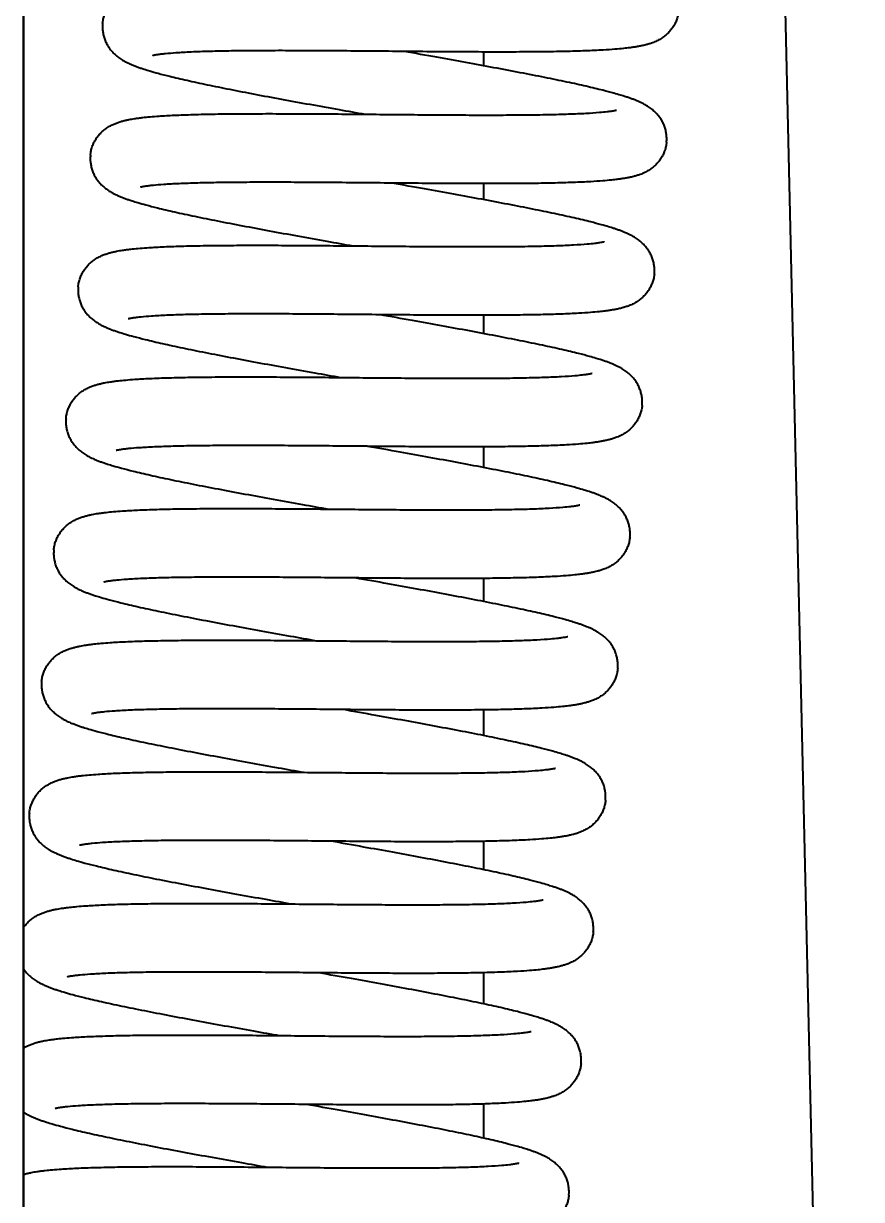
# Model space of a CAD drawing. Header units: millimetres. Extents: x 30271 to 35001, y 5679 to 9007.
# Drawn here: x 34851 to 34984.1, y 7902.4 to 8089.2 of the extents above; entities that cross this region are included whole.
import ezdxf

# ---------------------------------------------------------------- set-up
doc = ezdxf.new("R2010")
doc.units = ezdxf.units.MM
doc.linetypes.add('K5LT_BASIC', pattern=[0])

msp = doc.modelspace()

# ---------------------------------------------------------------- linework, layer by layer
at = {"color": 5, "linetype": 'K5LT_BASIC', "lineweight": 40, "ltscale": 0.5}
for p, q in [((34851.013, 8528.837), (34851.013, 7885.278)), ((34851.013, 7885.278), (34851.013, 8528.837)), ((34968.616, 8239.103), (34984.128, 7562.644)), ((34924.128, 8082.461), (34924.128, 8084.655)), ((34924.128, 8061.191), (34924.128, 8063.741)), ((34924.128, 8039.917), (34924.128, 8042.831)), ((34924.128, 8018.637), (34924.128, 8021.927)), ((34924.128, 7997.35), (34924.128, 8001.029)), ((34924.128, 7976.055), (34924.128, 7980.138)), ((34924.128, 7954.75), (34924.128, 7959.257)), ((34924.128, 7933.432), (34924.128, 7938.387)), ((34924.128, 7912.096), (34924.128, 7917.532))]:
    msp.add_line(p, q, dxfattribs=at)
for points, knots in [([(34863.58, 8089.182), (34863.601, 8089.412), (34863.672, 8089.871), (34863.86, 8090.54), (34864.127, 8091.18), (34864.469, 8091.783), (34864.879, 8092.341), (34865.352, 8092.849), (34865.882, 8093.303), (34866.466, 8093.7), (34867.035, 8094.005), (34867.594, 8094.249), (34868.124, 8094.439), (34868.655, 8094.596), (34869.17, 8094.724), (34869.671, 8094.83), (34870.148, 8094.917), (34870.66, 8095), (34871.236, 8095.081), (34872.039, 8095.178), (34873.103, 8095.284), (34874.714, 8095.409), (34876.943, 8095.534), (34879.9, 8095.642), (34883.365, 8095.717), (34887.217, 8095.76), (34891.403, 8095.775), (34895.862, 8095.765), (34900.525, 8095.738), (34905.322, 8095.699), (34910.178, 8095.654), (34915.018, 8095.611), (34919.765, 8095.575), (34924.346, 8095.553), (34928.687, 8095.551), (34932.718, 8095.574), (34936.373, 8095.627), (34939.591, 8095.713), (34942.313, 8095.832), (34944.305, 8095.968), (34945.56, 8096.093), (34946.241, 8096.181), (34946.643, 8096.245), (34946.912, 8096.295), (34947.094, 8096.335), (34947.145, 8096.349), (34947.15, 8096.351)], [0, 0, 0, 0, 0.3123927, 0.6261803, 0.9437632, 1.2683347, 1.6047015, 1.9603052, 2.344795, 2.7747437, 3.2765352, 3.7144799, 4.2369204, 4.7593609, 5.2766206, 5.7804647, 6.2557903, 6.6731545, 7.2410291, 7.8428075, 8.7792866, 9.8507897, 11.459377, 13.2564057, 15.0893136, 16.9448536, 18.8148739, 20.6940125, 22.5785043, 24.4655098, 26.3527014, 28.2379801, 30.1192494, 31.9941961, 33.8600336, 35.7131444, 37.548526, 39.358845, 41.1326713, 42.8507408, 44.0565131, 44.858353, 45.3932334, 45.9280025, 46.4627716, 47, 47, 47, 47]), ([(34955.101, 8091.24), (34955.079, 8091.01), (34955.008, 8090.551), (34954.82, 8089.882), (34954.553, 8089.242), (34954.211, 8088.639), (34953.801, 8088.081), (34953.328, 8087.573), (34952.798, 8087.119), (34952.214, 8086.722), (34951.573, 8086.378), (34950.959, 8086.122), (34950.391, 8085.931), (34949.929, 8085.802), (34949.465, 8085.689), (34948.986, 8085.587), (34948.436, 8085.488), (34947.868, 8085.4), (34947.178, 8085.307), (34946.239, 8085.2), (34944.878, 8085.079), (34942.913, 8084.947), (34940.294, 8084.828), (34937.033, 8084.736), (34933.361, 8084.678), (34929.328, 8084.651), (34924.992, 8084.649), (34920.419, 8084.669), (34915.677, 8084.703), (34910.84, 8084.746), (34905.983, 8084.791), (34901.181, 8084.831), (34896.511, 8084.86), (34892.046, 8084.873), (34887.858, 8084.862), (34884.014, 8084.824), (34880.578, 8084.754), (34877.61, 8084.651), (34875.275, 8084.522), (34873.755, 8084.396), (34872.815, 8084.291), (34872.279, 8084.217), (34871.913, 8084.155), (34871.68, 8084.109), (34871.564, 8084.08), (34871.536, 8084.073), (34871.532, 8084.071)], [0, 0, 0, 0, 0.3126774, 0.6265971, 0.9447123, 1.269773, 1.6064316, 1.961802, 2.3469042, 2.7774334, 3.2793335, 3.8928726, 4.4104889, 4.9025019, 5.2640069, 5.8002264, 6.3360045, 6.8717827, 7.4075608, 8.2113329, 9.2834461, 10.6247441, 12.3990532, 14.2186829, 16.0664611, 17.9321959, 19.8093825, 21.6935925, 23.5816013, 25.4708738, 27.3592295, 29.2445953, 31.124789, 32.9972864, 34.8589209, 36.7054391, 38.5307735, 40.32574, 42.0754358, 43.5256194, 44.3280859, 45.1303191, 45.6648641, 46.198954, 46.7314699, 47, 47, 47, 47]), ([(34863.58, 8089.182), (34863.558, 8088.952), (34863.544, 8088.488), (34863.606, 8087.795), (34863.751, 8087.117), (34863.975, 8086.461), (34864.276, 8085.837), (34864.647, 8085.251), (34865.085, 8084.708), (34865.586, 8084.21), (34866.153, 8083.754), (34866.71, 8083.389), (34867.233, 8083.098), (34867.663, 8082.885), (34868.098, 8082.689), (34868.551, 8082.501), (34869.072, 8082.302), (34869.614, 8082.111), (34870.276, 8081.893), (34871.179, 8081.616), (34872.494, 8081.246), (34874.402, 8080.755), (34876.955, 8080.157), (34880.143, 8079.467), (34883.742, 8078.734), (34887.701, 8077.966), (34891.963, 8077.167), (34896.462, 8076.345), (34900.923, 8075.544), (34903.885, 8075.017), (34905.265, 8074.771)], [0, 0, 0, 0, 0.3843192, 0.7701653, 1.1611683, 1.5607081, 1.9745031, 2.4112973, 2.8846356, 3.4138092, 4.0307065, 4.784822, 5.4210365, 6.0257813, 6.4701156, 7.1291957, 7.7877333, 8.446271, 9.1048086, 10.0927439, 11.4105037, 13.0591248, 15.2399701, 17.4765202, 19.7476681, 22.040887, 24.3481816, 26.6641087, 28.9847051, 31, 31, 31, 31]), ([(34953.162, 8070.33), (34953.183, 8070.56), (34953.197, 8071.024), (34953.135, 8071.715), (34952.991, 8072.393), (34952.766, 8073.049), (34952.466, 8073.674), (34952.094, 8074.26), (34951.657, 8074.803), (34951.155, 8075.301), (34950.589, 8075.757), (34950.034, 8076.12), (34949.512, 8076.412), (34949.05, 8076.64), (34948.626, 8076.83), (34948.188, 8077.011), (34947.724, 8077.189), (34947.208, 8077.372), (34946.6, 8077.575), (34945.811, 8077.821), (34944.64, 8078.158), (34942.888, 8078.62), (34940.446, 8079.205), (34937.357, 8079.885), (34933.847, 8080.608), (34929.964, 8081.369), (34925.766, 8082.161), (34921.315, 8082.979), (34916.534, 8083.84), (34913.216, 8084.431), (34911.476, 8084.74)], [0, 0, 0, 0, 0.3841964, 0.7698201, 1.1602652, 1.5598921, 1.9744301, 2.4113334, 2.8838266, 3.4131193, 4.0301375, 4.7841697, 5.4120603, 6.0224243, 6.592392, 7.0785168, 7.7231762, 8.3564843, 8.9664014, 9.8577261, 10.9831517, 12.5765989, 14.7406988, 16.9669168, 19.2314848, 21.5204961, 23.8251337, 26.1394804, 28.4593009, 31, 31, 31, 31]), ([(34861.641, 8068.271), (34861.662, 8068.502), (34861.733, 8068.961), (34861.921, 8069.63), (34862.188, 8070.27), (34862.53, 8070.872), (34862.94, 8071.431), (34863.413, 8071.939), (34863.943, 8072.393), (34864.527, 8072.79), (34865.096, 8073.095), (34865.655, 8073.339), (34866.185, 8073.528), (34866.716, 8073.685), (34867.231, 8073.813), (34867.732, 8073.919), (34868.209, 8074.007), (34868.721, 8074.089), (34869.297, 8074.171), (34870.1, 8074.268), (34871.164, 8074.374), (34872.775, 8074.499), (34875.004, 8074.624), (34877.961, 8074.732), (34881.426, 8074.807), (34885.278, 8074.85), (34889.464, 8074.864), (34893.923, 8074.855), (34898.586, 8074.828), (34903.383, 8074.789), (34908.239, 8074.744), (34913.079, 8074.701), (34917.826, 8074.665), (34922.407, 8074.643), (34926.748, 8074.641), (34930.779, 8074.664), (34934.434, 8074.717), (34937.652, 8074.803), (34940.374, 8074.921), (34942.366, 8075.057), (34943.621, 8075.182), (34944.302, 8075.271), (34944.704, 8075.334), (34944.973, 8075.384), (34945.155, 8075.425), (34945.206, 8075.439), (34945.211, 8075.441)], [0, 0, 0, 0, 0.3123927, 0.6261803, 0.9437632, 1.2683347, 1.6047015, 1.9603052, 2.344795, 2.7747437, 3.2765352, 3.7144799, 4.2369204, 4.7593609, 5.2766206, 5.7804647, 6.2557903, 6.6731545, 7.2410291, 7.8428075, 8.7792866, 9.8507897, 11.459377, 13.2564057, 15.0893136, 16.9448536, 18.8148739, 20.6940125, 22.5785043, 24.4655098, 26.3527014, 28.2379801, 30.1192494, 31.9941961, 33.8600336, 35.7131444, 37.548526, 39.358845, 41.1326713, 42.8507408, 44.0565131, 44.858353, 45.3932334, 45.9280025, 46.4627716, 47, 47, 47, 47]), ([(34953.162, 8070.33), (34953.141, 8070.1), (34953.069, 8069.641), (34952.881, 8068.972), (34952.614, 8068.332), (34952.272, 8067.729), (34951.862, 8067.17), (34951.389, 8066.662), (34950.859, 8066.209), (34950.275, 8065.812), (34949.634, 8065.468), (34949.02, 8065.212), (34948.452, 8065.021), (34947.99, 8064.891), (34947.526, 8064.778), (34947.047, 8064.677), (34946.497, 8064.578), (34945.929, 8064.489), (34945.239, 8064.396), (34944.3, 8064.29), (34942.939, 8064.168), (34940.974, 8064.037), (34938.355, 8063.918), (34935.094, 8063.826), (34931.422, 8063.768), (34927.389, 8063.74), (34923.053, 8063.739), (34918.48, 8063.758), (34913.738, 8063.793), (34908.901, 8063.835), (34904.044, 8063.88), (34899.242, 8063.921), (34894.572, 8063.95), (34890.107, 8063.962), (34885.919, 8063.952), (34882.075, 8063.914), (34878.639, 8063.844), (34875.671, 8063.741), (34873.336, 8063.612), (34871.816, 8063.486), (34870.876, 8063.381), (34870.34, 8063.307), (34869.974, 8063.245), (34869.741, 8063.198), (34869.625, 8063.17), (34869.597, 8063.162), (34869.593, 8063.161)], [0, 0, 0, 0, 0.3126774, 0.6265971, 0.9447123, 1.269773, 1.6064316, 1.961802, 2.3469042, 2.7774334, 3.2793335, 3.8928726, 4.4104889, 4.9025019, 5.2640069, 5.8002264, 6.3360045, 6.8717827, 7.4075608, 8.2113329, 9.2834461, 10.6247441, 12.3990532, 14.2186829, 16.0664611, 17.9321959, 19.8093825, 21.6935925, 23.5816013, 25.4708738, 27.3592295, 29.2445953, 31.124789, 32.9972864, 34.8589209, 36.7054391, 38.5307735, 40.32574, 42.0754358, 43.5256194, 44.3280859, 45.1303191, 45.6648641, 46.198954, 46.7314699, 47, 47, 47, 47]), ([(34861.641, 8068.271), (34861.619, 8068.041), (34861.605, 8067.577), (34861.667, 8066.885), (34861.812, 8066.207), (34862.036, 8065.551), (34862.337, 8064.927), (34862.708, 8064.341), (34863.146, 8063.798), (34863.647, 8063.3), (34864.214, 8062.844), (34864.771, 8062.479), (34865.294, 8062.187), (34865.724, 8061.975), (34866.159, 8061.778), (34866.612, 8061.591), (34867.133, 8061.392), (34867.675, 8061.201), (34868.337, 8060.982), (34869.24, 8060.705), (34870.555, 8060.335), (34872.463, 8059.845), (34875.016, 8059.246), (34878.204, 8058.556), (34881.803, 8057.824), (34885.762, 8057.055), (34890.024, 8056.257), (34894.523, 8055.435), (34898.984, 8054.634), (34901.946, 8054.106), (34903.326, 8053.861)], [0, 0, 0, 0, 0.3843192, 0.7701653, 1.1611683, 1.5607081, 1.9745031, 2.4112973, 2.8846356, 3.4138092, 4.0307065, 4.784822, 5.4210365, 6.0257813, 6.4701156, 7.1291957, 7.7877333, 8.446271, 9.1048086, 10.0927439, 11.4105037, 13.0591248, 15.2399701, 17.4765202, 19.7476681, 22.040887, 24.3481816, 26.6641087, 28.9847051, 31, 31, 31, 31]), ([(34951.223, 8049.42), (34951.244, 8049.65), (34951.258, 8050.113), (34951.196, 8050.805), (34951.052, 8051.483), (34950.827, 8052.139), (34950.527, 8052.764), (34950.155, 8053.35), (34949.718, 8053.893), (34949.216, 8054.391), (34948.65, 8054.847), (34948.095, 8055.21), (34947.573, 8055.502), (34947.111, 8055.73), (34946.687, 8055.92), (34946.249, 8056.101), (34945.785, 8056.279), (34945.269, 8056.462), (34944.661, 8056.665), (34943.872, 8056.911), (34942.701, 8057.248), (34940.949, 8057.71), (34938.507, 8058.295), (34935.418, 8058.975), (34931.908, 8059.698), (34928.025, 8060.459), (34923.827, 8061.251), (34919.376, 8062.068), (34914.595, 8062.93), (34911.277, 8063.521), (34909.537, 8063.83)], [0, 0, 0, 0, 0.3841964, 0.7698201, 1.1602652, 1.5598921, 1.9744301, 2.4113334, 2.8838266, 3.4131193, 4.0301375, 4.7841697, 5.4120603, 6.0224243, 6.592392, 7.0785168, 7.7231762, 8.3564843, 8.9664014, 9.8577261, 10.9831517, 12.5765989, 14.7406988, 16.9669168, 19.2314848, 21.5204961, 23.8251337, 26.1394804, 28.4593009, 31, 31, 31, 31]), ([(34859.702, 8047.361), (34859.723, 8047.591), (34859.794, 8048.05), (34859.982, 8048.719), (34860.249, 8049.359), (34860.591, 8049.962), (34861.001, 8050.521), (34861.474, 8051.029), (34862.004, 8051.482), (34862.589, 8051.879), (34863.157, 8052.184), (34863.716, 8052.429), (34864.246, 8052.618), (34864.777, 8052.775), (34865.292, 8052.903), (34865.793, 8053.009), (34866.27, 8053.096), (34866.782, 8053.179), (34867.358, 8053.26), (34868.161, 8053.358), (34869.225, 8053.463), (34870.836, 8053.589), (34873.065, 8053.714), (34876.022, 8053.821), (34879.487, 8053.897), (34883.339, 8053.94), (34887.525, 8053.954), (34891.984, 8053.945), (34896.647, 8053.918), (34901.444, 8053.878), (34906.3, 8053.834), (34911.14, 8053.79), (34915.887, 8053.754), (34920.468, 8053.732), (34924.809, 8053.73), (34928.84, 8053.754), (34932.495, 8053.807), (34935.713, 8053.892), (34938.435, 8054.011), (34940.427, 8054.147), (34941.682, 8054.272), (34942.363, 8054.361), (34942.765, 8054.424), (34943.034, 8054.474), (34943.216, 8054.515), (34943.267, 8054.528), (34943.272, 8054.53)], [0, 0, 0, 0, 0.3123927, 0.6261803, 0.9437632, 1.2683347, 1.6047015, 1.9603052, 2.344795, 2.7747437, 3.2765352, 3.7144799, 4.2369204, 4.7593609, 5.2766206, 5.7804647, 6.2557903, 6.6731545, 7.2410291, 7.8428075, 8.7792866, 9.8507897, 11.459377, 13.2564057, 15.0893136, 16.9448536, 18.8148739, 20.6940125, 22.5785043, 24.4655098, 26.3527014, 28.2379801, 30.1192494, 31.9941961, 33.8600336, 35.7131444, 37.548526, 39.358845, 41.1326713, 42.8507408, 44.0565131, 44.858353, 45.3932334, 45.9280025, 46.4627716, 47, 47, 47, 47]), ([(34951.223, 8049.42), (34951.202, 8049.189), (34951.13, 8048.731), (34950.942, 8048.062), (34950.675, 8047.421), (34950.333, 8046.818), (34949.923, 8046.26), (34949.45, 8045.752), (34948.92, 8045.299), (34948.336, 8044.901), (34947.695, 8044.558), (34947.081, 8044.302), (34946.513, 8044.111), (34946.051, 8043.981), (34945.587, 8043.868), (34945.108, 8043.767), (34944.558, 8043.667), (34943.99, 8043.579), (34943.3, 8043.486), (34942.361, 8043.38), (34941, 8043.258), (34939.035, 8043.127), (34936.416, 8043.008), (34933.155, 8042.916), (34929.483, 8042.858), (34925.45, 8042.83), (34921.114, 8042.829), (34916.541, 8042.848), (34911.799, 8042.882), (34906.962, 8042.925), (34902.105, 8042.97), (34897.303, 8043.01), (34892.633, 8043.04), (34888.168, 8043.052), (34883.98, 8043.042), (34880.136, 8043.003), (34876.7, 8042.934), (34873.732, 8042.831), (34871.397, 8042.702), (34869.877, 8042.575), (34868.937, 8042.471), (34868.401, 8042.396), (34868.035, 8042.335), (34867.802, 8042.288), (34867.686, 8042.26), (34867.658, 8042.252), (34867.654, 8042.251)], [0, 0, 0, 0, 0.3126774, 0.6265971, 0.9447123, 1.269773, 1.6064316, 1.961802, 2.3469042, 2.7774334, 3.2793335, 3.8928726, 4.4104889, 4.9025019, 5.2640069, 5.8002264, 6.3360045, 6.8717827, 7.4075608, 8.2113329, 9.2834461, 10.6247441, 12.3990532, 14.2186829, 16.0664611, 17.9321959, 19.8093825, 21.6935925, 23.5816013, 25.4708738, 27.3592295, 29.2445953, 31.124789, 32.9972864, 34.8589209, 36.7054391, 38.5307735, 40.32574, 42.0754358, 43.5256194, 44.3280859, 45.1303191, 45.6648641, 46.198954, 46.7314699, 47, 47, 47, 47]), ([(34859.702, 8047.361), (34859.68, 8047.131), (34859.666, 8046.667), (34859.728, 8045.975), (34859.873, 8045.296), (34860.097, 8044.641), (34860.398, 8044.017), (34860.769, 8043.43), (34861.207, 8042.887), (34861.708, 8042.389), (34862.275, 8041.934), (34862.832, 8041.569), (34863.355, 8041.277), (34863.785, 8041.065), (34864.22, 8040.868), (34864.673, 8040.68), (34865.194, 8040.482), (34865.736, 8040.29), (34866.398, 8040.072), (34867.301, 8039.795), (34868.616, 8039.425), (34870.524, 8038.935), (34873.077, 8038.336), (34876.265, 8037.646), (34879.864, 8036.914), (34883.823, 8036.145), (34888.085, 8035.346), (34892.584, 8034.525), (34897.045, 8033.723), (34900.007, 8033.196), (34901.387, 8032.951)], [0, 0, 0, 0, 0.3843192, 0.7701653, 1.1611683, 1.5607081, 1.9745031, 2.4112973, 2.8846356, 3.4138092, 4.0307065, 4.784822, 5.4210365, 6.0257813, 6.4701156, 7.1291957, 7.7877333, 8.446271, 9.1048086, 10.0927439, 11.4105037, 13.0591248, 15.2399701, 17.4765202, 19.7476681, 22.040887, 24.3481816, 26.6641087, 28.9847051, 31, 31, 31, 31]), ([(34949.284, 8028.509), (34949.305, 8028.739), (34949.319, 8029.203), (34949.257, 8029.895), (34949.113, 8030.573), (34948.888, 8031.229), (34948.588, 8031.853), (34948.216, 8032.44), (34947.779, 8032.983), (34947.277, 8033.481), (34946.711, 8033.936), (34946.156, 8034.3), (34945.634, 8034.592), (34945.172, 8034.82), (34944.748, 8035.009), (34944.31, 8035.19), (34943.846, 8035.368), (34943.33, 8035.552), (34942.722, 8035.755), (34941.933, 8036.001), (34940.762, 8036.338), (34939.01, 8036.8), (34936.568, 8037.385), (34933.479, 8038.064), (34929.969, 8038.788), (34926.086, 8039.548), (34921.888, 8040.341), (34917.437, 8041.158), (34912.656, 8042.02), (34909.338, 8042.61), (34907.598, 8042.92)], [0, 0, 0, 0, 0.3841964, 0.7698201, 1.1602652, 1.5598921, 1.9744301, 2.4113334, 2.8838266, 3.4131193, 4.0301375, 4.7841697, 5.4120603, 6.0224243, 6.592392, 7.0785168, 7.7231762, 8.3564843, 8.9664014, 9.8577261, 10.9831517, 12.5765989, 14.7406988, 16.9669168, 19.2314848, 21.5204961, 23.8251337, 26.1394804, 28.4593009, 31, 31, 31, 31]), ([(34857.763, 8026.451), (34857.784, 8026.681), (34857.855, 8027.14), (34858.043, 8027.809), (34858.31, 8028.449), (34858.652, 8029.052), (34859.062, 8029.61), (34859.535, 8030.118), (34860.065, 8030.572), (34860.65, 8030.969), (34861.218, 8031.274), (34861.777, 8031.518), (34862.307, 8031.708), (34862.838, 8031.865), (34863.353, 8031.993), (34863.854, 8032.099), (34864.331, 8032.186), (34864.843, 8032.269), (34865.419, 8032.35), (34866.222, 8032.447), (34867.286, 8032.553), (34868.897, 8032.678), (34871.126, 8032.803), (34874.083, 8032.911), (34877.548, 8032.987), (34881.4, 8033.03), (34885.586, 8033.044), (34890.045, 8033.035), (34894.708, 8033.007), (34899.505, 8032.968), (34904.361, 8032.923), (34909.201, 8032.88), (34913.948, 8032.844), (34918.529, 8032.822), (34922.87, 8032.82), (34926.901, 8032.843), (34930.556, 8032.896), (34933.774, 8032.982), (34936.496, 8033.101), (34938.488, 8033.237), (34939.743, 8033.362), (34940.424, 8033.45), (34940.826, 8033.514), (34941.095, 8033.564), (34941.277, 8033.604), (34941.328, 8033.618), (34941.333, 8033.62)], [0, 0, 0, 0, 0.3123927, 0.6261803, 0.9437632, 1.2683347, 1.6047015, 1.9603052, 2.344795, 2.7747437, 3.2765352, 3.7144799, 4.2369204, 4.7593609, 5.2766206, 5.7804647, 6.2557903, 6.6731545, 7.2410291, 7.8428075, 8.7792866, 9.8507897, 11.459377, 13.2564057, 15.0893136, 16.9448536, 18.8148739, 20.6940125, 22.5785043, 24.4655098, 26.3527014, 28.2379801, 30.1192494, 31.9941961, 33.8600336, 35.7131444, 37.548526, 39.358845, 41.1326713, 42.8507408, 44.0565131, 44.858353, 45.3932334, 45.9280025, 46.4627716, 47, 47, 47, 47]), ([(34949.284, 8028.509), (34949.263, 8028.279), (34949.191, 8027.82), (34949.003, 8027.151), (34948.736, 8026.511), (34948.394, 8025.908), (34947.984, 8025.35), (34947.512, 8024.842), (34946.981, 8024.388), (34946.397, 8023.991), (34945.756, 8023.647), (34945.142, 8023.391), (34944.574, 8023.201), (34944.112, 8023.071), (34943.648, 8022.958), (34943.169, 8022.856), (34942.619, 8022.757), (34942.051, 8022.669), (34941.361, 8022.576), (34940.422, 8022.469), (34939.062, 8022.348), (34937.096, 8022.216), (34934.477, 8022.098), (34931.216, 8022.005), (34927.544, 8021.947), (34923.511, 8021.92), (34919.175, 8021.918), (34914.602, 8021.938), (34909.86, 8021.972), (34905.023, 8022.015), (34900.166, 8022.06), (34895.364, 8022.1), (34890.694, 8022.129), (34886.229, 8022.142), (34882.041, 8022.131), (34878.197, 8022.093), (34874.761, 8022.023), (34871.793, 8021.92), (34869.458, 8021.791), (34867.938, 8021.665), (34866.998, 8021.561), (34866.462, 8021.486), (34866.096, 8021.424), (34865.863, 8021.378), (34865.747, 8021.349), (34865.719, 8021.342), (34865.715, 8021.341)], [0, 0, 0, 0, 0.3126774, 0.6265971, 0.9447123, 1.269773, 1.6064316, 1.961802, 2.3469042, 2.7774334, 3.2793335, 3.8928726, 4.4104889, 4.9025019, 5.2640069, 5.8002264, 6.3360045, 6.8717827, 7.4075608, 8.2113329, 9.2834461, 10.6247441, 12.3990532, 14.2186829, 16.0664611, 17.9321959, 19.8093825, 21.6935925, 23.5816013, 25.4708738, 27.3592295, 29.2445953, 31.124789, 32.9972864, 34.8589209, 36.7054391, 38.5307735, 40.32574, 42.0754358, 43.5256194, 44.3280859, 45.1303191, 45.6648641, 46.198954, 46.7314699, 47, 47, 47, 47]), ([(34857.763, 8026.451), (34857.741, 8026.221), (34857.727, 8025.757), (34857.789, 8025.064), (34857.934, 8024.386), (34858.158, 8023.731), (34858.459, 8023.106), (34858.83, 8022.52), (34859.268, 8021.977), (34859.769, 8021.479), (34860.336, 8021.023), (34860.893, 8020.659), (34861.416, 8020.367), (34861.846, 8020.154), (34862.281, 8019.958), (34862.734, 8019.77), (34863.255, 8019.571), (34863.797, 8019.38), (34864.459, 8019.162), (34865.362, 8018.885), (34866.677, 8018.515), (34868.585, 8018.024), (34871.138, 8017.426), (34874.326, 8016.736), (34877.925, 8016.003), (34881.884, 8015.235), (34886.146, 8014.436), (34890.645, 8013.614), (34895.106, 8012.813), (34898.068, 8012.286), (34899.448, 8012.04)], [0, 0, 0, 0, 0.3843192, 0.7701653, 1.1611683, 1.5607081, 1.9745031, 2.4112973, 2.8846356, 3.4138092, 4.0307065, 4.784822, 5.4210365, 6.0257813, 6.4701156, 7.1291957, 7.7877333, 8.446271, 9.1048086, 10.0927439, 11.4105037, 13.0591248, 15.2399701, 17.4765202, 19.7476681, 22.040887, 24.3481816, 26.6641087, 28.9847051, 31, 31, 31, 31]), ([(34947.345, 8007.599), (34947.366, 8007.829), (34947.38, 8008.293), (34947.318, 8008.985), (34947.174, 8009.663), (34946.949, 8010.318), (34946.649, 8010.943), (34946.277, 8011.529), (34945.84, 8012.072), (34945.338, 8012.57), (34944.772, 8013.026), (34944.217, 8013.389), (34943.695, 8013.681), (34943.233, 8013.909), (34942.809, 8014.099), (34942.371, 8014.28), (34941.907, 8014.458), (34941.391, 8014.642), (34940.783, 8014.844), (34939.994, 8015.09), (34938.823, 8015.428), (34937.071, 8015.89), (34934.629, 8016.474), (34931.54, 8017.154), (34928.03, 8017.877), (34924.147, 8018.638), (34919.949, 8019.431), (34915.498, 8020.248), (34910.717, 8021.109), (34907.399, 8021.7), (34905.659, 8022.009)], [0, 0, 0, 0, 0.3841964, 0.7698201, 1.1602652, 1.5598921, 1.9744301, 2.4113334, 2.8838266, 3.4131193, 4.0301375, 4.7841697, 5.4120603, 6.0224243, 6.592392, 7.0785168, 7.7231762, 8.3564843, 8.9664014, 9.8577261, 10.9831517, 12.5765989, 14.7406988, 16.9669168, 19.2314848, 21.5204961, 23.8251337, 26.1394804, 28.4593009, 31, 31, 31, 31]), ([(34855.824, 8005.541), (34855.845, 8005.771), (34855.916, 8006.23), (34856.104, 8006.899), (34856.371, 8007.539), (34856.713, 8008.142), (34857.123, 8008.7), (34857.596, 8009.208), (34858.126, 8009.662), (34858.711, 8010.059), (34859.279, 8010.364), (34859.838, 8010.608), (34860.368, 8010.797), (34860.899, 8010.955), (34861.414, 8011.082), (34861.915, 8011.188), (34862.392, 8011.276), (34862.904, 8011.358), (34863.48, 8011.44), (34864.283, 8011.537), (34865.347, 8011.643), (34866.958, 8011.768), (34869.187, 8011.893), (34872.144, 8012.001), (34875.609, 8012.076), (34879.461, 8012.119), (34883.647, 8012.134), (34888.106, 8012.124), (34892.769, 8012.097), (34897.566, 8012.058), (34902.422, 8012.013), (34907.262, 8011.97), (34912.009, 8011.934), (34916.59, 8011.912), (34920.931, 8011.91), (34924.962, 8011.933), (34928.617, 8011.986), (34931.835, 8012.072), (34934.557, 8012.191), (34936.549, 8012.327), (34937.804, 8012.452), (34938.485, 8012.54), (34938.887, 8012.604), (34939.156, 8012.653), (34939.338, 8012.694), (34939.389, 8012.708), (34939.394, 8012.71)], [0, 0, 0, 0, 0.3123927, 0.6261803, 0.9437632, 1.2683347, 1.6047015, 1.9603052, 2.344795, 2.7747437, 3.2765352, 3.7144799, 4.2369204, 4.7593609, 5.2766206, 5.7804647, 6.2557903, 6.6731545, 7.2410291, 7.8428075, 8.7792866, 9.8507897, 11.459377, 13.2564057, 15.0893136, 16.9448536, 18.8148739, 20.6940125, 22.5785043, 24.4655098, 26.3527014, 28.2379801, 30.1192494, 31.9941961, 33.8600336, 35.7131444, 37.548526, 39.358845, 41.1326713, 42.8507408, 44.0565131, 44.858353, 45.3932334, 45.9280025, 46.4627716, 47, 47, 47, 47]), ([(34947.345, 8007.599), (34947.324, 8007.369), (34947.252, 8006.91), (34947.064, 8006.241), (34946.797, 8005.601), (34946.455, 8004.998), (34946.045, 8004.439), (34945.573, 8003.931), (34945.042, 8003.478), (34944.458, 8003.081), (34943.817, 8002.737), (34943.203, 8002.481), (34942.635, 8002.29), (34942.173, 8002.161), (34941.709, 8002.047), (34941.23, 8001.946), (34940.68, 8001.847), (34940.112, 8001.758), (34939.422, 8001.665), (34938.483, 8001.559), (34937.123, 8001.437), (34935.157, 8001.306), (34932.538, 8001.187), (34929.277, 8001.095), (34925.605, 8001.037), (34921.572, 8001.01), (34917.236, 8001.008), (34912.663, 8001.027), (34907.921, 8001.062), (34903.084, 8001.105), (34898.227, 8001.149), (34893.425, 8001.19), (34888.755, 8001.219), (34884.29, 8001.231), (34880.102, 8001.221), (34876.258, 8001.183), (34872.822, 8001.113), (34869.854, 8001.01), (34867.519, 8000.881), (34865.999, 8000.755), (34865.059, 8000.65), (34864.523, 8000.576), (34864.157, 8000.514), (34863.924, 8000.468), (34863.808, 8000.439), (34863.78, 8000.432), (34863.776, 8000.43)], [0, 0, 0, 0, 0.3126774, 0.6265971, 0.9447123, 1.269773, 1.6064316, 1.961802, 2.3469042, 2.7774334, 3.2793335, 3.8928726, 4.4104889, 4.9025019, 5.2640069, 5.8002264, 6.3360045, 6.8717827, 7.4075608, 8.2113329, 9.2834461, 10.6247441, 12.3990532, 14.2186829, 16.0664611, 17.9321959, 19.8093825, 21.6935925, 23.5816013, 25.4708738, 27.3592295, 29.2445953, 31.124789, 32.9972864, 34.8589209, 36.7054391, 38.5307735, 40.32574, 42.0754358, 43.5256194, 44.3280859, 45.1303191, 45.6648641, 46.198954, 46.7314699, 47, 47, 47, 47]), ([(34855.824, 8005.541), (34855.802, 8005.31), (34855.788, 8004.846), (34855.85, 8004.154), (34855.995, 8003.476), (34856.219, 8002.82), (34856.52, 8002.196), (34856.891, 8001.61), (34857.329, 8001.067), (34857.83, 8000.569), (34858.397, 8000.113), (34858.954, 7999.748), (34859.477, 7999.456), (34859.907, 7999.244), (34860.342, 7999.048), (34860.795, 7998.86), (34861.316, 7998.661), (34861.858, 7998.47), (34862.52, 7998.252), (34863.423, 7997.974), (34864.738, 7997.604), (34866.646, 7997.114), (34869.199, 7996.516), (34872.387, 7995.825), (34875.986, 7995.093), (34879.945, 7994.324), (34884.207, 7993.526), (34888.706, 7992.704), (34893.167, 7991.903), (34896.129, 7991.375), (34897.509, 7991.13)], [0, 0, 0, 0, 0.3843192, 0.7701653, 1.1611683, 1.5607081, 1.9745031, 2.4112973, 2.8846356, 3.4138092, 4.0307065, 4.784822, 5.4210365, 6.0257813, 6.4701156, 7.1291957, 7.7877333, 8.446271, 9.1048086, 10.0927439, 11.4105037, 13.0591248, 15.2399701, 17.4765202, 19.7476681, 22.040887, 24.3481816, 26.6641087, 28.9847051, 31, 31, 31, 31]), ([(34945.406, 7986.689), (34945.427, 7986.919), (34945.441, 7987.382), (34945.379, 7988.074), (34945.235, 7988.752), (34945.01, 7989.408), (34944.71, 7990.033), (34944.338, 7990.619), (34943.901, 7991.162), (34943.4, 7991.66), (34942.833, 7992.116), (34942.278, 7992.479), (34941.756, 7992.771), (34941.294, 7992.999), (34940.87, 7993.189), (34940.432, 7993.37), (34939.968, 7993.548), (34939.452, 7993.731), (34938.844, 7993.934), (34938.055, 7994.18), (34936.884, 7994.517), (34935.132, 7994.979), (34932.69, 7995.564), (34929.601, 7996.244), (34926.091, 7996.967), (34922.208, 7997.728), (34918.01, 7998.52), (34913.559, 7999.338), (34908.778, 8000.199), (34905.46, 8000.79), (34903.72, 8001.099)], [0, 0, 0, 0, 0.3841964, 0.7698201, 1.1602652, 1.5598921, 1.9744301, 2.4113334, 2.8838266, 3.4131193, 4.0301375, 4.7841697, 5.4120603, 6.0224243, 6.592392, 7.0785168, 7.7231762, 8.3564843, 8.9664014, 9.8577261, 10.9831517, 12.5765989, 14.7406988, 16.9669168, 19.2314848, 21.5204961, 23.8251337, 26.1394804, 28.4593009, 31, 31, 31, 31]), ([(34853.885, 7984.63), (34853.906, 7984.861), (34853.977, 7985.319), (34854.165, 7985.988), (34854.432, 7986.628), (34854.774, 7987.231), (34855.184, 7987.79), (34855.657, 7988.298), (34856.187, 7988.751), (34856.772, 7989.148), (34857.34, 7989.453), (34857.899, 7989.698), (34858.429, 7989.887), (34858.96, 7990.044), (34859.475, 7990.172), (34859.976, 7990.278), (34860.453, 7990.365), (34860.965, 7990.448), (34861.541, 7990.529), (34862.344, 7990.627), (34863.408, 7990.733), (34865.019, 7990.858), (34867.248, 7990.983), (34870.205, 7991.091), (34873.67, 7991.166), (34877.522, 7991.209), (34881.708, 7991.223), (34886.167, 7991.214), (34890.83, 7991.187), (34895.627, 7991.148), (34900.483, 7991.103), (34905.323, 7991.059), (34910.07, 7991.023), (34914.651, 7991.002), (34918.992, 7991), (34923.023, 7991.023), (34926.678, 7991.076), (34929.896, 7991.161), (34932.618, 7991.28), (34934.61, 7991.416), (34935.865, 7991.541), (34936.546, 7991.63), (34936.948, 7991.693), (34937.217, 7991.743), (34937.399, 7991.784), (34937.45, 7991.798), (34937.455, 7991.799)], [0, 0, 0, 0, 0.3123927, 0.6261803, 0.9437632, 1.2683347, 1.6047015, 1.9603052, 2.344795, 2.7747437, 3.2765352, 3.7144799, 4.2369204, 4.7593609, 5.2766206, 5.7804647, 6.2557903, 6.6731545, 7.2410291, 7.8428075, 8.7792866, 9.8507897, 11.459377, 13.2564057, 15.0893136, 16.9448536, 18.8148739, 20.6940125, 22.5785043, 24.4655098, 26.3527014, 28.2379801, 30.1192494, 31.9941961, 33.8600336, 35.7131444, 37.548526, 39.358845, 41.1326713, 42.8507408, 44.0565131, 44.858353, 45.3932334, 45.9280025, 46.4627716, 47, 47, 47, 47]), ([(34945.406, 7986.689), (34945.385, 7986.458), (34945.313, 7986), (34945.125, 7985.331), (34944.858, 7984.691), (34944.516, 7984.088), (34944.106, 7983.529), (34943.634, 7983.021), (34943.103, 7982.568), (34942.519, 7982.171), (34941.878, 7981.827), (34941.264, 7981.571), (34940.696, 7981.38), (34940.234, 7981.25), (34939.77, 7981.137), (34939.291, 7981.036), (34938.741, 7980.936), (34938.173, 7980.848), (34937.483, 7980.755), (34936.544, 7980.649), (34935.184, 7980.527), (34933.218, 7980.396), (34930.599, 7980.277), (34927.338, 7980.185), (34923.666, 7980.127), (34919.633, 7980.099), (34915.297, 7980.098), (34910.724, 7980.117), (34905.982, 7980.151), (34901.145, 7980.194), (34896.288, 7980.239), (34891.486, 7980.28), (34886.816, 7980.309), (34882.351, 7980.321), (34878.163, 7980.311), (34874.319, 7980.272), (34870.883, 7980.203), (34867.915, 7980.1), (34865.58, 7979.971), (34864.06, 7979.845), (34863.12, 7979.74), (34862.584, 7979.665), (34862.218, 7979.604), (34861.985, 7979.557), (34861.869, 7979.529), (34861.841, 7979.521), (34861.837, 7979.52)], [0, 0, 0, 0, 0.3126774, 0.6265971, 0.9447123, 1.269773, 1.6064316, 1.961802, 2.3469042, 2.7774334, 3.2793335, 3.8928726, 4.4104889, 4.9025019, 5.2640069, 5.8002264, 6.3360045, 6.8717827, 7.4075608, 8.2113329, 9.2834461, 10.6247441, 12.3990532, 14.2186829, 16.0664611, 17.9321959, 19.8093825, 21.6935925, 23.5816013, 25.4708738, 27.3592295, 29.2445953, 31.124789, 32.9972864, 34.8589209, 36.7054391, 38.5307735, 40.32574, 42.0754358, 43.5256194, 44.3280859, 45.1303191, 45.6648641, 46.198954, 46.7314699, 47, 47, 47, 47]), ([(34853.885, 7984.63), (34853.863, 7984.4), (34853.849, 7983.936), (34853.911, 7983.244), (34854.056, 7982.565), (34854.28, 7981.91), (34854.581, 7981.286), (34854.952, 7980.7), (34855.39, 7980.156), (34855.891, 7979.658), (34856.458, 7979.203), (34857.015, 7978.838), (34857.538, 7978.546), (34857.968, 7978.334), (34858.403, 7978.137), (34858.856, 7977.949), (34859.377, 7977.751), (34859.919, 7977.56), (34860.581, 7977.341), (34861.484, 7977.064), (34862.799, 7976.694), (34864.707, 7976.204), (34867.26, 7975.605), (34870.448, 7974.915), (34874.047, 7974.183), (34878.006, 7973.414), (34882.268, 7972.616), (34886.767, 7971.794), (34891.228, 7970.992), (34894.19, 7970.465), (34895.57, 7970.22)], [0, 0, 0, 0, 0.3843192, 0.7701653, 1.1611683, 1.5607081, 1.9745031, 2.4112973, 2.8846356, 3.4138092, 4.0307065, 4.784822, 5.4210365, 6.0257813, 6.4701156, 7.1291957, 7.7877333, 8.446271, 9.1048086, 10.0927439, 11.4105037, 13.0591248, 15.2399701, 17.4765202, 19.7476681, 22.040887, 24.3481816, 26.6641087, 28.9847051, 31, 31, 31, 31]), ([(34943.467, 7965.778), (34943.488, 7966.008), (34943.502, 7966.472), (34943.44, 7967.164), (34943.296, 7967.842), (34943.071, 7968.498), (34942.771, 7969.122), (34942.399, 7969.709), (34941.962, 7970.252), (34941.461, 7970.75), (34940.894, 7971.205), (34940.339, 7971.569), (34939.817, 7971.861), (34939.355, 7972.089), (34938.931, 7972.278), (34938.493, 7972.459), (34938.029, 7972.638), (34937.513, 7972.821), (34936.905, 7973.024), (34936.116, 7973.27), (34934.945, 7973.607), (34933.193, 7974.069), (34930.751, 7974.654), (34927.662, 7975.333), (34924.152, 7976.057), (34920.269, 7976.818), (34916.071, 7977.61), (34911.62, 7978.427), (34906.839, 7979.289), (34903.521, 7979.879), (34901.781, 7980.189)], [0, 0, 0, 0, 0.3841964, 0.7698201, 1.1602652, 1.5598921, 1.9744301, 2.4113334, 2.8838266, 3.4131193, 4.0301375, 4.7841697, 5.4120603, 6.0224243, 6.592392, 7.0785168, 7.7231762, 8.3564843, 8.9664014, 9.8577261, 10.9831517, 12.5765989, 14.7406988, 16.9669168, 19.2314848, 21.5204961, 23.8251337, 26.1394804, 28.4593009, 31, 31, 31, 31]), ([(34851.946, 7963.72), (34851.967, 7963.95), (34852.038, 7964.409), (34852.226, 7965.078), (34852.493, 7965.718), (34852.835, 7966.321), (34853.245, 7966.879), (34853.718, 7967.388), (34854.248, 7967.841), (34854.833, 7968.238), (34855.401, 7968.543), (34855.96, 7968.787), (34856.49, 7968.977), (34857.021, 7969.134), (34857.536, 7969.262), (34858.037, 7969.368), (34858.514, 7969.455), (34859.026, 7969.538), (34859.602, 7969.619), (34860.405, 7969.716), (34861.469, 7969.822), (34863.08, 7969.948), (34865.309, 7970.073), (34868.266, 7970.18), (34871.731, 7970.256), (34875.583, 7970.299), (34879.769, 7970.313), (34884.228, 7970.304), (34888.891, 7970.276), (34893.688, 7970.237), (34898.544, 7970.193), (34903.384, 7970.149), (34908.131, 7970.113), (34912.712, 7970.091), (34917.053, 7970.089), (34921.084, 7970.113), (34924.739, 7970.166), (34927.957, 7970.251), (34930.679, 7970.37), (34932.671, 7970.506), (34933.926, 7970.631), (34934.607, 7970.72), (34935.009, 7970.783), (34935.278, 7970.833), (34935.46, 7970.874), (34935.511, 7970.887), (34935.516, 7970.889)], [0, 0, 0, 0, 0.3123927, 0.6261803, 0.9437632, 1.2683347, 1.6047015, 1.9603052, 2.344795, 2.7747437, 3.2765352, 3.7144799, 4.2369204, 4.7593609, 5.2766206, 5.7804647, 6.2557903, 6.6731545, 7.2410291, 7.8428075, 8.7792866, 9.8507897, 11.459377, 13.2564057, 15.0893136, 16.9448536, 18.8148739, 20.6940125, 22.5785043, 24.4655098, 26.3527014, 28.2379801, 30.1192494, 31.9941961, 33.8600336, 35.7131444, 37.548526, 39.358845, 41.1326713, 42.8507408, 44.0565131, 44.858353, 45.3932334, 45.9280025, 46.4627716, 47, 47, 47, 47]), ([(34943.467, 7965.778), (34943.446, 7965.548), (34943.374, 7965.089), (34943.186, 7964.42), (34942.919, 7963.78), (34942.577, 7963.177), (34942.167, 7962.619), (34941.695, 7962.111), (34941.164, 7961.658), (34940.58, 7961.26), (34939.939, 7960.917), (34939.325, 7960.66), (34938.757, 7960.47), (34938.295, 7960.34), (34937.831, 7960.227), (34937.352, 7960.125), (34936.802, 7960.026), (34936.234, 7959.938), (34935.544, 7959.845), (34934.605, 7959.739), (34933.245, 7959.617), (34931.279, 7959.486), (34928.66, 7959.367), (34925.399, 7959.275), (34921.727, 7959.216), (34917.694, 7959.189), (34913.358, 7959.188), (34908.785, 7959.207), (34904.043, 7959.241), (34899.206, 7959.284), (34894.349, 7959.329), (34889.547, 7959.369), (34884.877, 7959.399), (34880.412, 7959.411), (34876.224, 7959.4), (34872.38, 7959.362), (34868.944, 7959.292), (34865.976, 7959.19), (34863.641, 7959.06), (34862.121, 7958.934), (34861.181, 7958.83), (34860.645, 7958.755), (34860.279, 7958.693), (34860.046, 7958.647), (34859.93, 7958.619), (34859.902, 7958.611), (34859.898, 7958.61)], [0, 0, 0, 0, 0.3126774, 0.6265971, 0.9447123, 1.269773, 1.6064316, 1.961802, 2.3469042, 2.7774334, 3.2793335, 3.8928726, 4.4104889, 4.9025019, 5.2640069, 5.8002264, 6.3360045, 6.8717827, 7.4075608, 8.2113329, 9.2834461, 10.6247441, 12.3990532, 14.2186829, 16.0664611, 17.9321959, 19.8093825, 21.6935925, 23.5816013, 25.4708738, 27.3592295, 29.2445953, 31.124789, 32.9972864, 34.8589209, 36.7054391, 38.5307735, 40.32574, 42.0754358, 43.5256194, 44.3280859, 45.1303191, 45.6648641, 46.198954, 46.7314699, 47, 47, 47, 47]), ([(34851.946, 7963.72), (34851.924, 7963.49), (34851.91, 7963.026), (34851.972, 7962.334), (34852.117, 7961.655), (34852.341, 7961), (34852.642, 7960.376), (34853.013, 7959.789), (34853.451, 7959.246), (34853.952, 7958.748), (34854.519, 7958.292), (34855.076, 7957.928), (34855.599, 7957.636), (34856.029, 7957.423), (34856.464, 7957.227), (34856.917, 7957.039), (34857.438, 7956.841), (34857.98, 7956.649), (34858.642, 7956.431), (34859.545, 7956.154), (34860.86, 7955.784), (34862.768, 7955.293), (34865.321, 7954.695), (34868.509, 7954.005), (34872.108, 7953.273), (34876.067, 7952.504), (34880.329, 7951.705), (34884.828, 7950.883), (34889.289, 7950.082), (34892.251, 7949.555), (34893.631, 7949.309)], [0, 0, 0, 0, 0.3843192, 0.7701653, 1.1611683, 1.5607081, 1.9745031, 2.4112973, 2.8846356, 3.4138092, 4.0307065, 4.784822, 5.4210365, 6.0257813, 6.4701156, 7.1291957, 7.7877333, 8.446271, 9.1048086, 10.0927439, 11.4105037, 13.0591248, 15.2399701, 17.4765202, 19.7476681, 22.040887, 24.3481816, 26.6641087, 28.9847051, 31, 31, 31, 31]), ([(34941.528, 7944.868), (34941.549, 7945.098), (34941.563, 7945.562), (34941.501, 7946.254), (34941.357, 7946.932), (34941.132, 7947.587), (34940.832, 7948.212), (34940.46, 7948.798), (34940.023, 7949.341), (34939.522, 7949.839), (34938.955, 7950.295), (34938.4, 7950.659), (34937.878, 7950.95), (34937.416, 7951.179), (34936.992, 7951.368), (34936.554, 7951.549), (34936.09, 7951.727), (34935.574, 7951.911), (34934.966, 7952.113), (34934.177, 7952.359), (34933.006, 7952.697), (34931.254, 7953.159), (34928.812, 7953.743), (34925.723, 7954.423), (34922.213, 7955.146), (34918.33, 7955.907), (34914.132, 7956.7), (34909.681, 7957.517), (34904.9, 7958.378), (34901.582, 7958.969), (34899.842, 7959.279)], [0, 0, 0, 0, 0.3841964, 0.7698201, 1.1602652, 1.5598921, 1.9744301, 2.4113334, 2.8838266, 3.4131193, 4.0301375, 4.7841697, 5.4120603, 6.0224243, 6.592392, 7.0785168, 7.7231762, 8.3564843, 8.9664014, 9.8577261, 10.9831517, 12.5765989, 14.7406988, 16.9669168, 19.2314848, 21.5204961, 23.8251337, 26.1394804, 28.4593009, 31, 31, 31, 31]), ([(34851.013, 7945.562), (34851.106, 7945.696), (34851.349, 7946.016), (34851.779, 7946.477), (34852.309, 7946.931), (34852.894, 7947.328), (34853.462, 7947.633), (34854.021, 7947.877), (34854.551, 7948.067), (34855.082, 7948.224), (34855.597, 7948.352), (34856.098, 7948.458), (34856.575, 7948.545), (34857.087, 7948.627), (34857.663, 7948.709), (34858.466, 7948.806), (34859.53, 7948.912), (34861.141, 7949.037), (34863.37, 7949.162), (34866.327, 7949.27), (34869.792, 7949.345), (34873.644, 7949.388), (34877.83, 7949.403), (34882.289, 7949.393), (34886.952, 7949.366), (34891.749, 7949.327), (34896.605, 7949.282), (34901.445, 7949.239), (34906.192, 7949.203), (34910.773, 7949.181), (34915.114, 7949.179), (34919.145, 7949.202), (34922.8, 7949.255), (34926.018, 7949.341), (34928.74, 7949.46), (34930.732, 7949.596), (34931.987, 7949.721), (34932.668, 7949.809), (34933.07, 7949.873), (34933.339, 7949.923), (34933.521, 7949.963), (34933.572, 7949.977), (34933.577, 7949.979)], [0, 0, 0, 0, 0.2243663, 0.5594489, 0.9217506, 1.3268878, 1.7997221, 2.2123939, 2.7046855, 3.1969771, 3.6843868, 4.1591552, 4.6070508, 5.0003298, 5.5354336, 6.1024846, 6.9849215, 7.9945905, 9.5103497, 11.2036758, 12.9308105, 14.6792713, 16.4413768, 18.2120743, 19.9878162, 21.7659266, 23.5442125, 25.3206958, 27.0934011, 28.8601487, 30.6183127, 32.3644845, 34.0939502, 35.7997996, 37.4712622, 39.0901856, 40.2263754, 40.9819428, 41.4859564, 41.9898652, 42.4937739, 43, 43, 43, 43]), ([(34941.528, 7944.868), (34941.507, 7944.638), (34941.435, 7944.179), (34941.247, 7943.51), (34940.98, 7942.87), (34940.638, 7942.267), (34940.229, 7941.709), (34939.756, 7941.201), (34939.225, 7940.747), (34938.641, 7940.35), (34938, 7940.006), (34937.386, 7939.75), (34936.818, 7939.559), (34936.356, 7939.43), (34935.892, 7939.317), (34935.413, 7939.215), (34934.863, 7939.116), (34934.295, 7939.028), (34933.605, 7938.935), (34932.666, 7938.828), (34931.306, 7938.706), (34929.34, 7938.575), (34926.721, 7938.456), (34923.46, 7938.364), (34919.788, 7938.306), (34915.755, 7938.279), (34911.419, 7938.277), (34906.846, 7938.297), (34902.104, 7938.331), (34897.267, 7938.374), (34892.41, 7938.419), (34887.608, 7938.459), (34882.938, 7938.488), (34878.473, 7938.501), (34874.285, 7938.49), (34870.441, 7938.452), (34867.005, 7938.382), (34864.038, 7938.279), (34861.702, 7938.15), (34860.183, 7938.024), (34859.242, 7937.919), (34858.706, 7937.845), (34858.34, 7937.783), (34858.107, 7937.737), (34857.991, 7937.708), (34857.963, 7937.701), (34857.959, 7937.699)], [0, 0, 0, 0, 0.3126774, 0.6265971, 0.9447123, 1.269773, 1.6064316, 1.961802, 2.3469042, 2.7774334, 3.2793335, 3.8928726, 4.4104889, 4.9025019, 5.2640069, 5.8002264, 6.3360045, 6.8717827, 7.4075608, 8.2113329, 9.2834461, 10.6247441, 12.3990532, 14.2186829, 16.0664611, 17.9321959, 19.8093825, 21.6935925, 23.5816013, 25.4708738, 27.3592295, 29.2445953, 31.124789, 32.9972864, 34.8589209, 36.7054391, 38.5307735, 40.32574, 42.0754358, 43.5256194, 44.3280859, 45.1303191, 45.6648641, 46.198954, 46.7314699, 47, 47, 47, 47]), ([(34851.013, 7938.988), (34851.032, 7938.962), (34851.188, 7938.738), (34851.512, 7938.336), (34852.013, 7937.838), (34852.58, 7937.382), (34853.137, 7937.017), (34853.66, 7936.726), (34854.09, 7936.513), (34854.525, 7936.317), (34854.978, 7936.129), (34855.499, 7935.93), (34856.041, 7935.739), (34856.703, 7935.521), (34857.606, 7935.244), (34858.921, 7934.874), (34860.829, 7934.383), (34863.382, 7933.785), (34866.57, 7933.095), (34870.169, 7932.362), (34874.128, 7931.594), (34878.39, 7930.795), (34882.889, 7929.973), (34887.35, 7929.172), (34890.312, 7928.645), (34891.692, 7928.399)], [0, 0, 0, 0, 0.057866, 0.4873855, 0.9675714, 1.5273601, 2.2116641, 2.7889817, 3.3377429, 3.7409435, 4.33901, 4.9365842, 5.5341584, 6.1317326, 7.0282108, 8.2239804, 9.7199822, 11.6989381, 13.7284419, 15.7893408, 17.8702673, 19.9639666, 22.0654992, 24.1712689, 26, 26, 26, 26]), ([(34939.589, 7923.958), (34939.61, 7924.188), (34939.624, 7924.652), (34939.562, 7925.343), (34939.418, 7926.021), (34939.193, 7926.677), (34938.893, 7927.302), (34938.521, 7927.888), (34938.084, 7928.431), (34937.583, 7928.929), (34937.016, 7929.385), (34936.461, 7929.748), (34935.939, 7930.04), (34935.477, 7930.268), (34935.053, 7930.458), (34934.615, 7930.639), (34934.151, 7930.817), (34933.635, 7931), (34933.027, 7931.203), (34932.238, 7931.449), (34931.067, 7931.786), (34929.315, 7932.248), (34926.873, 7932.833), (34923.784, 7933.513), (34920.274, 7934.236), (34916.392, 7934.997), (34912.193, 7935.789), (34907.742, 7936.607), (34902.961, 7937.468), (34899.643, 7938.059), (34897.903, 7938.368)], [0, 0, 0, 0, 0.3841964, 0.7698201, 1.1602652, 1.5598921, 1.9744301, 2.4113334, 2.8838266, 3.4131193, 4.0301375, 4.7841697, 5.4120603, 6.0224243, 6.592392, 7.0785168, 7.7231762, 8.3564843, 8.9664014, 9.8577261, 10.9831517, 12.5765989, 14.7406988, 16.9669168, 19.2314848, 21.5204961, 23.8251337, 26.1394804, 28.4593009, 31, 31, 31, 31]), ([(34851.013, 7926.438), (34851.195, 7926.546), (34851.551, 7926.735), (34852.082, 7926.967), (34852.612, 7927.156), (34853.143, 7927.313), (34853.658, 7927.441), (34854.159, 7927.547), (34854.636, 7927.635), (34855.148, 7927.717), (34855.724, 7927.799), (34856.527, 7927.896), (34857.591, 7928.002), (34859.202, 7928.127), (34861.431, 7928.252), (34864.388, 7928.36), (34867.853, 7928.435), (34871.705, 7928.478), (34875.891, 7928.492), (34880.35, 7928.483), (34885.013, 7928.456), (34889.81, 7928.417), (34894.666, 7928.372), (34899.506, 7928.328), (34904.253, 7928.293), (34908.834, 7928.271), (34913.175, 7928.269), (34917.206, 7928.292), (34920.861, 7928.345), (34924.079, 7928.431), (34926.801, 7928.549), (34928.793, 7928.685), (34930.048, 7928.81), (34930.729, 7928.899), (34931.131, 7928.962), (34931.4, 7929.012), (34931.582, 7929.053), (34931.633, 7929.067), (34931.638, 7929.069)], [0, 0, 0, 0, 0.3770342, 0.7638911, 1.2253871, 1.686883, 2.1438025, 2.5888714, 3.0087486, 3.3774257, 3.8790558, 4.4106345, 5.2378699, 6.1843783, 7.6053182, 9.1927171, 10.8118097, 12.4508943, 14.10277, 15.7627003, 17.4273594, 19.0942389, 20.7612829, 22.4266371, 24.0884495, 25.744677, 27.3928578, 29.0297966, 30.6510743, 32.2502131, 33.8171163, 35.3347667, 36.3998814, 37.1081838, 37.5806685, 38.0530549, 38.5254412, 39, 39, 39, 39]), ([(34939.589, 7923.958), (34939.568, 7923.727), (34939.496, 7923.269), (34939.308, 7922.6), (34939.041, 7921.96), (34938.699, 7921.357), (34938.29, 7920.798), (34937.817, 7920.29), (34937.286, 7919.837), (34936.702, 7919.44), (34936.061, 7919.096), (34935.447, 7918.84), (34934.879, 7918.649), (34934.417, 7918.519), (34933.953, 7918.406), (34933.474, 7918.305), (34932.924, 7918.206), (34932.356, 7918.117), (34931.666, 7918.024), (34930.727, 7917.918), (34929.367, 7917.796), (34927.401, 7917.665), (34924.782, 7917.546), (34921.521, 7917.454), (34917.849, 7917.396), (34913.816, 7917.368), (34909.48, 7917.367), (34904.907, 7917.386), (34900.165, 7917.421), (34895.328, 7917.463), (34890.471, 7917.508), (34885.669, 7917.549), (34880.999, 7917.578), (34876.534, 7917.59), (34872.346, 7917.58), (34868.502, 7917.542), (34865.066, 7917.472), (34862.099, 7917.369), (34859.763, 7917.24), (34858.244, 7917.114), (34857.303, 7917.009), (34856.767, 7916.935), (34856.401, 7916.873), (34856.168, 7916.826), (34856.052, 7916.798), (34856.024, 7916.79), (34856.02, 7916.789)], [0, 0, 0, 0, 0.3126774, 0.6265971, 0.9447123, 1.269773, 1.6064316, 1.961802, 2.3469042, 2.7774334, 3.2793335, 3.8928726, 4.4104889, 4.9025019, 5.2640069, 5.8002264, 6.3360045, 6.8717827, 7.4075608, 8.2113329, 9.2834461, 10.6247441, 12.3990532, 14.2186829, 16.0664611, 17.9321959, 19.8093825, 21.6935925, 23.5816013, 25.4708738, 27.3592295, 29.2445953, 31.124789, 32.9972864, 34.8589209, 36.7054391, 38.5307735, 40.32574, 42.0754358, 43.5256194, 44.3280859, 45.1303191, 45.6648641, 46.198954, 46.7314699, 47, 47, 47, 47]), ([(34851.013, 7916.232), (34851.084, 7916.186), (34851.328, 7916.035), (34851.721, 7915.815), (34852.151, 7915.603), (34852.586, 7915.406), (34853.039, 7915.219), (34853.56, 7915.02), (34854.102, 7914.829), (34854.764, 7914.61), (34855.667, 7914.333), (34856.982, 7913.963), (34858.89, 7913.473), (34861.443, 7912.874), (34864.631, 7912.184), (34868.23, 7911.452), (34872.189, 7910.683), (34876.451, 7909.885), (34880.95, 7909.063), (34885.411, 7908.262), (34888.373, 7907.734), (34889.753, 7907.489)], [0, 0, 0, 0, 0.214846, 0.7435485, 1.2460993, 1.6153469, 2.1630511, 2.7103044, 3.2575578, 3.8048111, 4.6257982, 5.7208737, 7.0908993, 8.9032101, 10.7618123, 12.6491658, 14.5548605, 16.4722524, 18.3968179, 20.3252637, 22, 22, 22, 22]), ([(34937.65, 7903.047), (34937.671, 7903.278), (34937.685, 7903.741), (34937.623, 7904.433), (34937.479, 7905.111), (34937.254, 7905.767), (34936.954, 7906.391), (34936.582, 7906.978), (34936.145, 7907.521), (34935.644, 7908.019), (34935.077, 7908.475), (34934.522, 7908.838), (34934, 7909.13), (34933.538, 7909.358), (34933.114, 7909.548), (34932.676, 7909.729), (34932.212, 7909.907), (34931.696, 7910.09), (34931.088, 7910.293), (34930.299, 7910.539), (34929.128, 7910.876), (34927.376, 7911.338), (34924.934, 7911.923), (34921.845, 7912.603), (34918.335, 7913.326), (34914.453, 7914.087), (34910.254, 7914.879), (34905.803, 7915.696), (34901.022, 7916.558), (34897.704, 7917.149), (34895.964, 7917.458)], [0, 0, 0, 0, 0.3841964, 0.7698201, 1.1602652, 1.5598921, 1.9744301, 2.4113334, 2.8838266, 3.4131193, 4.0301375, 4.7841697, 5.4120603, 6.0224243, 6.592392, 7.0785168, 7.7231762, 8.3564843, 8.9664014, 9.8577261, 10.9831517, 12.5765989, 14.7406988, 16.9669168, 19.2314848, 21.5204961, 23.8251337, 26.1394804, 28.4593009, 31, 31, 31, 31]), ([(34851.013, 7906.345), (34851.077, 7906.364), (34851.316, 7906.431), (34851.719, 7906.531), (34852.22, 7906.637), (34852.697, 7906.724), (34853.209, 7906.807), (34853.785, 7906.888), (34854.588, 7906.985), (34855.652, 7907.091), (34857.263, 7907.217), (34859.492, 7907.342), (34862.449, 7907.449), (34865.914, 7907.525), (34869.766, 7907.568), (34873.952, 7907.582), (34878.411, 7907.573), (34883.074, 7907.546), (34887.871, 7907.506), (34892.727, 7907.462), (34897.567, 7907.418), (34902.314, 7907.382), (34906.895, 7907.36), (34911.236, 7907.358), (34915.267, 7907.382), (34918.922, 7907.435), (34922.14, 7907.52), (34924.862, 7907.639), (34926.854, 7907.775), (34928.109, 7907.9), (34928.79, 7907.989), (34929.192, 7908.052), (34929.461, 7908.102), (34929.643, 7908.143), (34929.694, 7908.156), (34929.699, 7908.158)], [0, 0, 0, 0, 0.1595026, 0.598389, 1.0258926, 1.4291987, 1.7833254, 2.2651578, 2.775757, 3.5703443, 4.4794973, 5.8443576, 7.3691073, 8.9243, 10.4986956, 12.0853775, 13.6797961, 15.2787569, 16.8798504, 18.4811019, 20.0807303, 21.6769568, 23.2678187, 24.8509515, 26.423286, 27.9805775, 29.5166039, 31.0216667, 32.4794208, 33.5024991, 34.1828472, 34.6366846, 35.0904275, 35.5441704, 36, 36, 36, 36]), ([(34937.65, 7903.047), (34937.629, 7902.817), (34937.557, 7902.359), (34937.369, 7901.69), (34937.102, 7901.049), (34936.76, 7900.446), (34936.351, 7899.888), (34935.878, 7899.38), (34935.347, 7898.927), (34934.763, 7898.529), (34934.122, 7898.186), (34933.508, 7897.93), (34932.94, 7897.739), (34932.478, 7897.609), (34932.014, 7897.496), (34931.535, 7897.395), (34930.985, 7897.295), (34930.417, 7897.207), (34929.727, 7897.114), (34928.788, 7897.008), (34927.428, 7896.886), (34925.462, 7896.755), (34922.843, 7896.636), (34919.582, 7896.544), (34915.91, 7896.486), (34911.877, 7896.458), (34907.541, 7896.457), (34902.968, 7896.476), (34898.226, 7896.51), (34893.389, 7896.553), (34888.532, 7896.598), (34883.73, 7896.638), (34879.06, 7896.668), (34874.595, 7896.68), (34870.407, 7896.669), (34866.563, 7896.631), (34863.127, 7896.562), (34860.16, 7896.459), (34857.824, 7896.33), (34856.305, 7896.203), (34855.364, 7896.099), (34854.828, 7896.024), (34854.462, 7895.963), (34854.23, 7895.916), (34854.113, 7895.888), (34854.085, 7895.88), (34854.081, 7895.879)], [0, 0, 0, 0, 0.3126774, 0.6265971, 0.9447123, 1.269773, 1.6064316, 1.961802, 2.3469042, 2.7774334, 3.2793335, 3.8928726, 4.4104889, 4.9025019, 5.2640069, 5.8002264, 6.3360045, 6.8717827, 7.4075608, 8.2113329, 9.2834461, 10.6247441, 12.3990532, 14.2186829, 16.0664611, 17.9321959, 19.8093825, 21.6935925, 23.5816013, 25.4708738, 27.3592295, 29.2445953, 31.124789, 32.9972864, 34.8589209, 36.7054391, 38.5307735, 40.32574, 42.0754358, 43.5256194, 44.3280859, 45.1303191, 45.6648641, 46.198954, 46.7314699, 47, 47, 47, 47])]:
    msp.add_open_spline(points, degree=3, knots=knots, dxfattribs=at)

doc.saveas('drawing.dxf')
